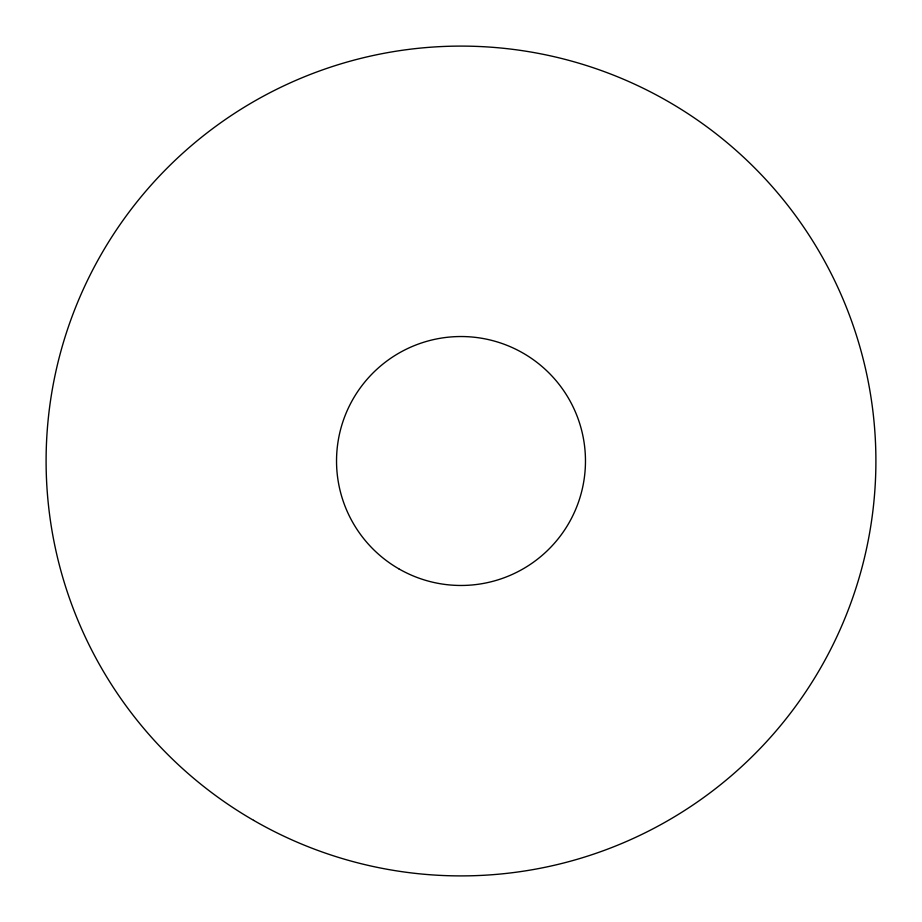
<?xml version="1.0" encoding="UTF-8"?>
<svg xmlns="http://www.w3.org/2000/svg" width="922" height="922" viewBox="0 0 922 922"><rect width="100%" height="100%" fill="white"/><g stroke="black" fill="none" stroke-linecap="round" stroke-linejoin="round"><path stroke-width="1.38" d="M253.55 820.315A414.9 414.9 0 0 0 875.9 461A414.9 414.9 0 0 0 253.55 101.685A414.9 414.9 0 0 0 253.55 820.315M398.765 568.793A124.47 124.47 0 0 0 585.47 461A124.47 124.47 0 0 0 398.765 353.207A124.47 124.47 0 0 0 398.765 568.793"/></g></svg>
